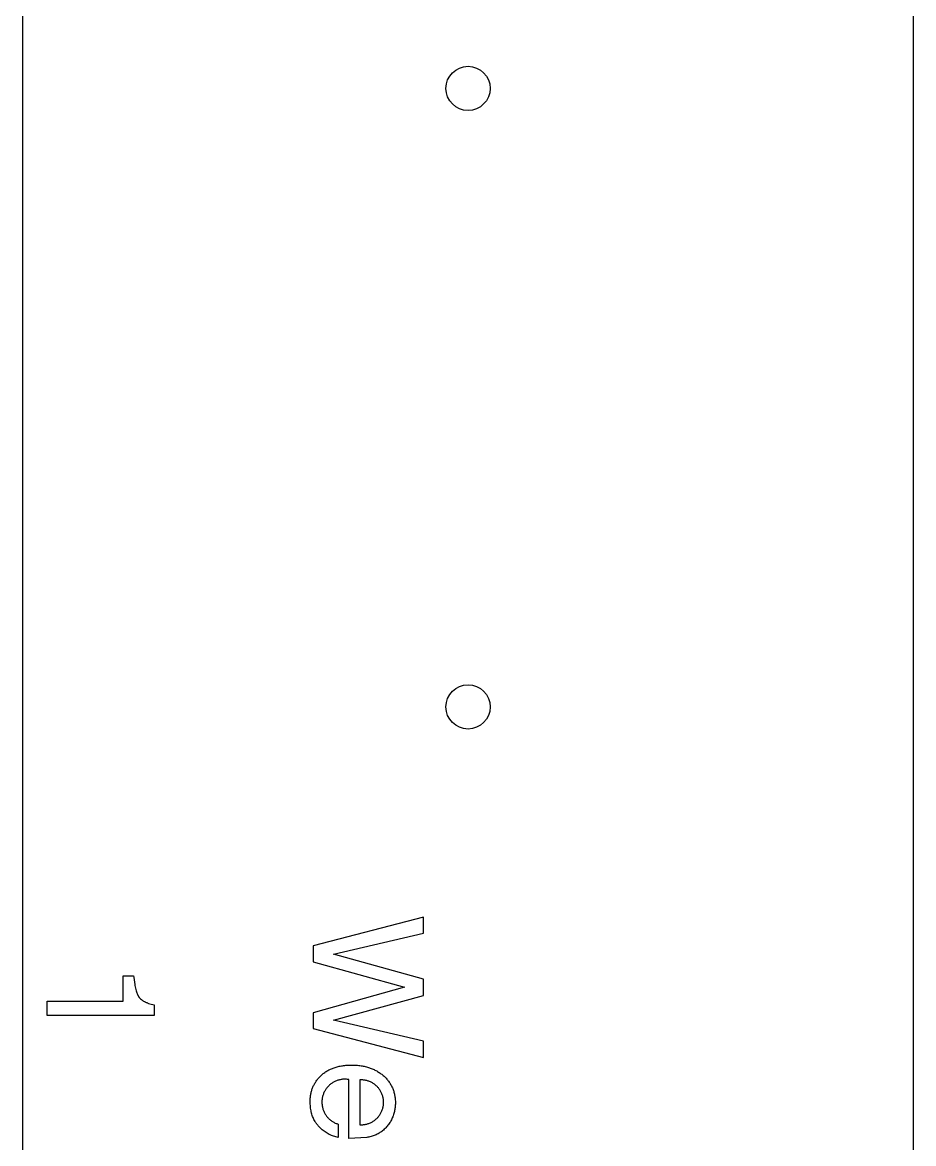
# Model space of a CAD drawing. Extents: x -4 to 37, y -4 to 403.
# Drawn here: x -3.5 to 36.8, y 45.7 to 96.5 of the extents above; entities that cross this region are included whole.
import ezdxf

# ---------------------------------------------------------------- set-up
doc = ezdxf.new("R2010")
doc.units = 0
for name, color, linetype in [('BORDER', 7, 'CONTINUOUS'), ('SCREWS-PIR', 3, 'CONTINUOUS'), ('TEXT_LAYER$TXT_01', 4, 'CONTINUOUS'), ('TEXT_LOGO', 4, 'CONTINUOUS')]:
    doc.layers.add(name, color=color, linetype=linetype)

msp = doc.modelspace()

# ---------------------------------------------------------------- linework, layer by layer
at = {"layer": 'BORDER'}
for p, q in [((-3.5, 403.46), (-3.5, -3.5)), ((36.83, -3.5), (36.83, 403.46))]:
    msp.add_line(p, q, dxfattribs=at)
at = {"layer": 'SCREWS-PIR'}
for centre in [(16.666, 93.49), (16.666, 65.49)]:
    msp.add_circle(centre, 1, dxfattribs=at)
at = {"layer": 'TEXT_LAYER$TXT_01'}
for p, q in [((1.064, 53.317), (1.534, 53.317)), ((1.064, 52.17), (1.064, 53.317)), ((1.534, 53.317), (1.551, 53.157)), ((1.551, 53.157), (1.571, 53.01)), ((1.571, 53.01), (1.583, 52.941)), ((1.583, 52.941), (1.594, 52.876)), ((1.594, 52.876), (1.607, 52.813)), ((1.607, 52.813), (1.62, 52.754)), ((1.62, 52.754), (1.634, 52.697)), ((1.634, 52.697), (1.648, 52.644)), ((1.648, 52.644), (1.664, 52.594)), ((1.664, 52.594), (1.679, 52.547)), ((1.679, 52.547), (1.688, 52.525)), ((1.688, 52.525), (1.696, 52.504)), ((1.696, 52.504), (1.705, 52.483)), ((1.705, 52.483), (1.713, 52.463)), ((1.713, 52.463), (1.722, 52.444)), ((1.722, 52.444), (1.731, 52.426)), ((1.731, 52.426), (1.74, 52.408)), ((1.74, 52.408), (1.75, 52.391)), ((1.75, 52.391), (1.755, 52.383)), ((1.755, 52.383), (1.76, 52.375)), ((1.76, 52.375), (1.765, 52.367)), ((1.765, 52.367), (1.77, 52.359)), ((1.77, 52.359), (1.776, 52.351)), ((1.776, 52.351), (1.782, 52.343)), ((1.782, 52.343), (1.788, 52.335)), ((1.788, 52.335), (1.794, 52.328)), ((1.794, 52.328), (1.801, 52.32)), ((1.801, 52.32), (1.807, 52.313)), ((1.807, 52.313), (1.814, 52.305)), ((1.814, 52.305), (1.821, 52.298)), ((1.821, 52.298), (1.828, 52.29)), ((1.828, 52.29), (1.836, 52.283)), ((1.836, 52.283), (1.851, 52.268)), ((-2.387, 51.516), (-2.387, 52.17)), ((-2.387, 52.17), (1.064, 52.17)), ((1.851, 52.268), (1.868, 52.254)), ((1.868, 52.254), (1.885, 52.24)), ((1.885, 52.24), (1.903, 52.227)), ((1.903, 52.227), (1.922, 52.213)), ((1.922, 52.213), (1.941, 52.2)), ((1.941, 52.2), (1.961, 52.187)), ((1.961, 52.187), (1.983, 52.175)), ((1.983, 52.175), (2.005, 52.162)), ((2.005, 52.162), (2.027, 52.15)), ((2.027, 52.15), (2.051, 52.138)), ((2.051, 52.138), (2.075, 52.127)), ((2.075, 52.127), (2.101, 52.115)), ((2.101, 52.115), (2.127, 52.104)), ((2.127, 52.104), (2.154, 52.094)), ((2.154, 52.094), (2.181, 52.083)), ((2.181, 52.083), (2.21, 52.073)), ((2.21, 52.073), (2.269, 52.053)), ((2.269, 52.053), (2.331, 52.034)), ((2.331, 52.034), (2.397, 52.017)), ((2.397, 52.017), (2.466, 52)), ((2.466, 52), (2.466, 51.516)), ((2.466, 51.516), (-2.387, 51.516))]:
    msp.add_line(p, q, dxfattribs=at)
at = {"layer": 'TEXT_LOGO'}
for p, q in [((14.652, 55.978), (9.652, 54.671)), ((14.652, 55.243), (14.652, 55.978)), ((10.584, 54.3), (14.652, 55.243)), ((9.652, 54.671), (9.652, 53.959)), ((9.652, 53.959), (13.797, 52.799)), ((14.652, 53.17), (10.584, 54.3)), ((13.797, 52.799), (9.652, 51.645)), ((14.652, 52.435), (14.652, 53.17)), ((10.584, 51.305), (14.652, 52.435)), ((9.652, 51.645), (9.652, 50.934)), ((14.652, 50.362), (10.584, 51.305)), ((9.652, 50.934), (14.652, 49.62)), ((14.652, 49.62), (14.652, 50.362)), ((10.838, 49.223), (10.886, 49.233)), ((10.886, 49.233), (10.934, 49.242)), ((10.934, 49.242), (10.983, 49.25)), ((10.983, 49.25), (11.033, 49.257)), ((11.033, 49.257), (11.084, 49.263)), ((11.084, 49.263), (11.136, 49.268)), ((11.136, 49.268), (11.188, 49.272)), ((11.188, 49.272), (11.241, 49.275)), ((11.241, 49.275), (11.295, 49.278)), ((11.295, 49.278), (11.405, 49.279)), ((11.405, 49.279), (11.513, 49.278)), ((11.513, 49.278), (11.566, 49.275)), ((11.566, 49.275), (11.619, 49.272)), ((11.619, 49.272), (11.671, 49.268)), ((11.671, 49.268), (11.722, 49.263)), ((11.722, 49.263), (11.773, 49.257)), ((11.773, 49.257), (11.823, 49.25)), ((11.823, 49.25), (11.872, 49.242)), ((11.872, 49.242), (11.921, 49.233)), ((11.921, 49.233), (11.969, 49.223)), ((9.929, 48.716), (9.958, 48.746)), ((9.958, 48.746), (9.987, 48.776)), ((9.987, 48.776), (10.018, 48.806)), ((10.018, 48.806), (10.049, 48.835)), ((10.049, 48.835), (10.081, 48.864)), ((10.081, 48.864), (10.114, 48.891)), ((10.114, 48.891), (10.148, 48.917)), ((10.148, 48.917), (10.182, 48.943)), ((10.182, 48.943), (10.217, 48.967)), ((10.217, 48.967), (10.253, 48.991)), ((10.253, 48.991), (10.29, 49.013)), ((10.29, 49.013), (10.327, 49.035)), ((10.327, 49.035), (10.366, 49.056)), ((10.366, 49.056), (10.405, 49.076)), ((10.405, 49.076), (10.445, 49.095)), ((10.445, 49.095), (10.485, 49.113)), ((10.485, 49.113), (10.527, 49.13)), ((10.527, 49.13), (10.569, 49.146)), ((10.569, 49.146), (10.612, 49.161)), ((10.612, 49.161), (10.656, 49.175)), ((10.656, 49.175), (10.7, 49.189)), ((10.7, 49.189), (10.745, 49.201)), ((10.745, 49.201), (10.791, 49.213)), ((10.791, 49.213), (10.838, 49.223)), ((11.969, 49.223), (12.017, 49.212)), ((12.017, 49.212), (12.064, 49.201)), ((12.064, 49.201), (12.11, 49.188)), ((12.11, 49.188), (12.155, 49.175)), ((12.155, 49.175), (12.2, 49.16)), ((12.2, 49.16), (12.244, 49.145)), ((12.244, 49.145), (12.288, 49.129)), ((12.288, 49.129), (12.331, 49.111)), ((12.331, 49.111), (12.373, 49.093)), ((12.373, 49.093), (12.415, 49.074)), ((12.415, 49.074), (12.456, 49.054)), ((12.456, 49.054), (12.496, 49.033)), ((12.496, 49.033), (12.536, 49.011)), ((12.536, 49.011), (12.575, 48.989)), ((12.575, 48.989), (12.614, 48.965)), ((12.614, 48.965), (12.651, 48.94)), ((12.651, 48.94), (12.689, 48.915)), ((12.689, 48.915), (12.725, 48.888)), ((12.725, 48.888), (12.761, 48.861)), ((12.761, 48.861), (12.796, 48.832)), ((12.796, 48.832), (12.831, 48.803)), ((12.831, 48.803), (12.864, 48.773)), ((12.864, 48.773), (12.897, 48.742)), ((12.897, 48.742), (12.929, 48.711)), ((9.617, 48.208), (9.631, 48.245)), ((9.631, 48.245), (9.646, 48.281)), ((9.646, 48.281), (9.662, 48.317)), ((9.662, 48.317), (9.679, 48.353)), ((9.679, 48.353), (9.697, 48.388)), ((9.697, 48.388), (9.716, 48.422)), ((9.716, 48.422), (9.736, 48.456)), ((9.736, 48.456), (9.756, 48.49)), ((9.756, 48.49), (9.778, 48.524)), ((9.778, 48.524), (9.801, 48.557)), ((9.801, 48.557), (9.825, 48.589)), ((9.825, 48.589), (9.849, 48.622)), ((9.849, 48.622), (9.875, 48.653)), ((9.875, 48.653), (9.901, 48.685)), ((9.901, 48.685), (9.929, 48.716)), ((10.256, 48.217), (10.235, 48.188)), ((10.278, 48.246), (10.256, 48.217)), ((10.301, 48.274), (10.278, 48.246)), ((10.325, 48.301), (10.301, 48.274)), ((10.35, 48.327), (10.325, 48.301)), ((10.376, 48.353), (10.35, 48.327)), ((10.403, 48.377), (10.376, 48.353)), ((10.43, 48.401), (10.403, 48.377)), ((10.458, 48.423), (10.43, 48.401)), ((10.487, 48.445), (10.458, 48.423)), ((10.517, 48.465), (10.487, 48.445)), ((10.548, 48.485), (10.517, 48.465)), ((10.579, 48.503), (10.548, 48.485)), ((10.611, 48.521), (10.579, 48.503)), ((10.643, 48.537), (10.611, 48.521)), ((10.676, 48.552), (10.643, 48.537)), ((10.709, 48.566), (10.676, 48.552)), ((10.743, 48.579), (10.709, 48.566)), ((10.778, 48.59), (10.743, 48.579)), ((10.812, 48.601), (10.778, 48.59)), ((10.847, 48.61), (10.812, 48.601)), ((10.883, 48.618), (10.847, 48.61)), ((10.918, 48.625), (10.883, 48.618)), ((10.954, 48.63), (10.918, 48.625)), ((10.99, 48.634), (10.954, 48.63)), ((11.026, 48.637), (10.99, 48.634)), ((11.062, 48.639), (11.026, 48.637)), ((11.099, 48.639), (11.062, 48.639)), ((11.135, 48.638), (11.099, 48.639)), ((11.171, 48.636), (11.135, 48.638)), ((11.207, 48.633), (11.171, 48.636)), ((11.243, 48.628), (11.207, 48.633)), ((11.279, 48.622), (11.243, 48.628)), ((11.279, 45.951), (11.279, 48.622)), ((11.801, 48.607), (11.765, 48.605)), ((11.765, 48.605), (11.765, 46.58)), ((11.836, 48.607), (11.801, 48.607)), ((11.871, 48.607), (11.836, 48.607)), ((11.906, 48.605), (11.871, 48.607)), ((11.941, 48.601), (11.906, 48.605)), ((11.976, 48.597), (11.941, 48.601)), ((12.011, 48.591), (11.976, 48.597)), ((12.046, 48.584), (12.011, 48.591)), ((12.08, 48.576), (12.046, 48.584)), ((12.114, 48.567), (12.08, 48.576)), ((12.148, 48.556), (12.114, 48.567)), ((12.181, 48.545), (12.148, 48.556)), ((12.214, 48.532), (12.181, 48.545)), ((12.246, 48.518), (12.214, 48.532)), ((12.278, 48.503), (12.246, 48.518)), ((12.31, 48.487), (12.278, 48.503)), ((12.341, 48.469), (12.31, 48.487)), ((12.371, 48.451), (12.341, 48.469)), ((12.4, 48.432), (12.371, 48.451)), ((12.429, 48.412), (12.4, 48.432)), ((12.457, 48.39), (12.429, 48.412)), ((12.484, 48.368), (12.457, 48.39)), ((12.511, 48.345), (12.484, 48.368)), ((12.537, 48.321), (12.511, 48.345)), ((12.562, 48.295), (12.537, 48.321)), ((12.586, 48.27), (12.562, 48.295)), ((12.609, 48.243), (12.586, 48.27)), ((12.631, 48.215), (12.609, 48.243)), ((12.652, 48.187), (12.631, 48.215)), ((12.929, 48.711), (12.959, 48.679)), ((12.959, 48.679), (12.989, 48.647)), ((12.989, 48.647), (13.017, 48.614)), ((13.017, 48.614), (13.044, 48.58)), ((13.044, 48.58), (13.07, 48.546)), ((13.07, 48.546), (13.096, 48.512)), ((13.096, 48.512), (13.12, 48.476)), ((13.12, 48.476), (13.143, 48.441)), ((13.143, 48.441), (13.165, 48.404)), ((13.165, 48.404), (13.185, 48.367)), ((13.185, 48.367), (13.205, 48.33)), ((13.205, 48.33), (13.224, 48.292)), ((13.224, 48.292), (13.242, 48.253)), ((13.242, 48.253), (13.258, 48.214)), ((13.258, 48.214), (13.274, 48.174)), ((9.523, 47.695), (9.524, 47.737)), ((9.524, 47.737), (9.527, 47.778)), ((9.527, 47.778), (9.53, 47.819)), ((9.53, 47.819), (9.534, 47.86)), ((9.534, 47.86), (9.54, 47.9)), ((9.54, 47.9), (9.546, 47.94)), ((9.546, 47.94), (9.553, 47.98)), ((9.553, 47.98), (9.561, 48.019)), ((9.561, 48.019), (9.571, 48.058)), ((9.571, 48.058), (9.581, 48.096)), ((9.581, 48.096), (9.592, 48.134)), ((9.592, 48.134), (9.604, 48.171)), ((9.604, 48.171), (9.617, 48.208)), ((10.06, 47.717), (10.056, 47.681)), ((10.065, 47.753), (10.06, 47.717)), ((10.071, 47.789), (10.065, 47.753)), ((10.078, 47.824), (10.071, 47.789)), ((10.086, 47.86), (10.078, 47.824)), ((10.096, 47.894), (10.086, 47.86)), ((10.107, 47.929), (10.096, 47.894)), ((10.119, 47.963), (10.107, 47.929)), ((10.132, 47.997), (10.119, 47.963)), ((10.146, 48.03), (10.132, 47.997)), ((10.162, 48.063), (10.146, 48.03)), ((10.179, 48.095), (10.162, 48.063)), ((10.196, 48.126), (10.179, 48.095)), ((10.215, 48.157), (10.196, 48.126)), ((10.235, 48.188), (10.215, 48.157)), ((12.672, 48.158), (12.652, 48.187)), ((12.691, 48.129), (12.672, 48.158)), ((12.709, 48.098), (12.691, 48.129)), ((12.726, 48.067), (12.709, 48.098)), ((12.742, 48.036), (12.726, 48.067)), ((12.757, 48.004), (12.742, 48.036)), ((12.771, 47.972), (12.757, 48.004)), ((12.784, 47.939), (12.771, 47.972)), ((12.795, 47.905), (12.784, 47.939)), ((12.805, 47.871), (12.795, 47.905)), ((12.814, 47.837), (12.805, 47.871)), ((12.822, 47.803), (12.814, 47.837)), ((12.829, 47.768), (12.822, 47.803)), ((12.834, 47.734), (12.829, 47.768)), ((12.839, 47.698), (12.834, 47.734)), ((13.274, 48.174), (13.288, 48.134)), ((13.288, 48.134), (13.302, 48.093)), ((13.302, 48.093), (13.314, 48.051)), ((13.314, 48.051), (13.325, 48.009)), ((13.325, 48.009), (13.335, 47.967)), ((13.335, 47.967), (13.344, 47.923)), ((13.344, 47.923), (13.352, 47.88)), ((13.352, 47.88), (13.359, 47.835)), ((13.359, 47.835), (13.365, 47.79)), ((13.365, 47.79), (13.37, 47.745)), ((13.37, 47.745), (13.374, 47.699)), ((9.522, 47.652), (9.523, 47.695)), ((9.523, 47.584), (9.522, 47.652)), ((9.526, 47.516), (9.523, 47.584)), ((9.53, 47.451), (9.526, 47.516)), ((9.536, 47.388), (9.53, 47.451)), ((9.544, 47.326), (9.536, 47.388)), ((9.553, 47.266), (9.544, 47.326)), ((9.564, 47.208), (9.553, 47.266)), ((9.57, 47.18), (9.564, 47.208)), ((10.054, 47.645), (10.053, 47.609)), ((10.053, 47.609), (10.054, 47.573)), ((10.056, 47.681), (10.054, 47.645)), ((10.054, 47.573), (10.055, 47.536)), ((10.055, 47.536), (10.058, 47.5)), ((10.058, 47.5), (10.062, 47.464)), ((10.062, 47.464), (10.068, 47.429)), ((10.068, 47.429), (10.074, 47.393)), ((10.074, 47.393), (10.082, 47.358)), ((10.082, 47.358), (10.091, 47.323)), ((10.091, 47.323), (10.101, 47.288)), ((10.101, 47.288), (10.113, 47.253)), ((10.113, 47.253), (10.125, 47.22)), ((10.125, 47.22), (10.139, 47.186)), ((12.757, 47.182), (12.771, 47.214)), ((12.771, 47.214), (12.784, 47.247)), ((12.784, 47.247), (12.795, 47.28)), ((12.795, 47.28), (12.805, 47.314)), ((12.805, 47.314), (12.814, 47.348)), ((12.814, 47.348), (12.822, 47.383)), ((12.822, 47.383), (12.829, 47.417)), ((12.829, 47.417), (12.834, 47.452)), ((12.834, 47.452), (12.839, 47.487)), ((12.842, 47.663), (12.839, 47.698)), ((12.839, 47.487), (12.842, 47.522)), ((12.844, 47.628), (12.842, 47.663)), ((12.842, 47.522), (12.844, 47.558)), ((12.844, 47.593), (12.844, 47.628)), ((12.844, 47.558), (12.844, 47.593)), ((13.344, 47.222), (13.333, 47.175)), ((13.353, 47.269), (13.344, 47.222)), ((13.361, 47.317), (13.353, 47.269)), ((13.367, 47.365), (13.361, 47.317)), ((13.372, 47.412), (13.367, 47.365)), ((13.376, 47.46), (13.372, 47.412)), ((13.374, 47.699), (13.377, 47.652)), ((13.378, 47.509), (13.376, 47.46)), ((13.377, 47.652), (13.378, 47.605)), ((13.378, 47.605), (13.379, 47.557)), ((13.379, 47.557), (13.378, 47.509)), ((9.589, 47.101), (9.57, 47.18)), ((9.603, 47.051), (9.589, 47.101)), ((9.619, 47.002), (9.603, 47.051)), ((9.635, 46.954), (9.619, 47.002)), ((9.654, 46.908), (9.635, 46.954)), ((9.673, 46.862), (9.654, 46.908)), ((9.694, 46.817), (9.673, 46.862)), ((9.716, 46.773), (9.694, 46.817)), ((9.728, 46.752), (9.716, 46.773)), ((9.74, 46.731), (9.728, 46.752)), ((9.752, 46.71), (9.74, 46.731)), ((9.765, 46.689), (9.752, 46.71)), ((10.139, 47.186), (10.154, 47.153)), ((10.154, 47.153), (10.17, 47.121)), ((10.17, 47.121), (10.188, 47.089)), ((10.188, 47.089), (10.206, 47.058)), ((10.206, 47.058), (10.225, 47.027)), ((10.225, 47.027), (10.246, 46.997)), ((10.246, 46.997), (10.267, 46.968)), ((10.267, 46.968), (10.29, 46.94)), ((10.29, 46.94), (10.313, 46.912)), ((10.313, 46.912), (10.338, 46.885)), ((10.338, 46.885), (10.363, 46.86)), ((10.363, 46.86), (10.389, 46.835)), ((10.389, 46.835), (10.417, 46.811)), ((10.417, 46.811), (10.444, 46.788)), ((10.444, 46.788), (10.473, 46.765)), ((10.473, 46.765), (10.503, 46.744)), ((10.503, 46.744), (10.533, 46.724)), ((10.533, 46.724), (10.564, 46.705)), ((10.564, 46.705), (10.595, 46.687)), ((12.278, 46.683), (12.31, 46.699)), ((12.31, 46.699), (12.341, 46.716)), ((12.341, 46.716), (12.371, 46.735)), ((12.371, 46.735), (12.4, 46.754)), ((12.4, 46.754), (12.429, 46.774)), ((12.429, 46.774), (12.457, 46.796)), ((12.457, 46.796), (12.484, 46.818)), ((12.484, 46.818), (12.511, 46.841)), ((12.511, 46.841), (12.537, 46.865)), ((12.537, 46.865), (12.562, 46.89)), ((12.562, 46.89), (12.586, 46.916)), ((12.586, 46.916), (12.609, 46.943)), ((12.609, 46.943), (12.631, 46.97)), ((12.631, 46.97), (12.652, 46.998)), ((12.652, 46.998), (12.672, 47.027)), ((12.672, 47.027), (12.691, 47.057)), ((12.691, 47.057), (12.709, 47.087)), ((12.709, 47.087), (12.726, 47.118)), ((12.726, 47.118), (12.742, 47.15)), ((12.742, 47.15), (12.757, 47.182)), ((13.151, 46.717), (13.126, 46.675)), ((13.175, 46.761), (13.151, 46.717)), ((13.197, 46.805), (13.175, 46.761)), ((13.219, 46.851), (13.197, 46.805)), ((13.239, 46.896), (13.219, 46.851)), ((13.258, 46.942), (13.239, 46.896)), ((13.276, 46.988), (13.258, 46.942)), ((13.293, 47.035), (13.276, 46.988)), ((13.308, 47.081), (13.293, 47.035)), ((13.321, 47.128), (13.308, 47.081)), ((13.333, 47.175), (13.321, 47.128)), ((9.778, 46.669), (9.765, 46.689)), ((9.791, 46.649), (9.778, 46.669)), ((9.805, 46.629), (9.791, 46.649)), ((9.819, 46.609), (9.805, 46.629)), ((9.834, 46.59), (9.819, 46.609)), ((9.848, 46.57), (9.834, 46.59)), ((9.864, 46.552), (9.848, 46.57)), ((9.879, 46.533), (9.864, 46.552)), ((9.895, 46.515), (9.879, 46.533)), ((9.911, 46.497), (9.895, 46.515)), ((9.928, 46.479), (9.911, 46.497)), ((9.944, 46.461), (9.928, 46.479)), ((9.983, 46.423), (9.944, 46.461)), ((10.023, 46.386), (9.983, 46.423)), ((10.064, 46.35), (10.023, 46.386)), ((10.107, 46.316), (10.064, 46.35)), ((10.15, 46.283), (10.107, 46.316)), ((10.195, 46.252), (10.15, 46.283)), ((10.241, 46.222), (10.195, 46.252)), ((10.287, 46.193), (10.241, 46.222)), ((10.335, 46.167), (10.287, 46.193)), ((10.595, 46.687), (10.627, 46.671)), ((10.627, 46.671), (10.66, 46.655)), ((10.66, 46.655), (10.693, 46.641)), ((10.693, 46.641), (10.727, 46.627)), ((10.727, 46.627), (10.761, 46.615)), ((10.761, 46.615), (10.795, 46.604)), ((10.795, 46.604), (10.795, 46.002)), ((11.765, 46.58), (11.801, 46.579)), ((11.801, 46.579), (11.836, 46.578)), ((11.836, 46.578), (11.871, 46.579)), ((11.871, 46.579), (11.906, 46.581)), ((11.906, 46.581), (11.941, 46.584)), ((11.941, 46.584), (11.976, 46.589)), ((11.976, 46.589), (12.011, 46.595)), ((12.011, 46.595), (12.046, 46.602)), ((12.046, 46.602), (12.08, 46.61)), ((12.08, 46.61), (12.114, 46.619)), ((12.114, 46.619), (12.148, 46.629)), ((12.148, 46.629), (12.181, 46.641)), ((12.181, 46.641), (12.214, 46.654)), ((12.214, 46.654), (12.246, 46.668)), ((12.246, 46.668), (12.278, 46.683)), ((12.639, 46.194), (12.596, 46.17)), ((12.681, 46.22), (12.639, 46.194)), ((12.722, 46.248), (12.681, 46.22)), ((12.762, 46.276), (12.722, 46.248)), ((12.801, 46.307), (12.762, 46.276)), ((12.839, 46.338), (12.801, 46.307)), ((12.876, 46.371), (12.839, 46.338)), ((12.912, 46.405), (12.876, 46.371)), ((12.946, 46.44), (12.912, 46.405)), ((12.979, 46.477), (12.946, 46.44)), ((13.011, 46.514), (12.979, 46.477)), ((13.042, 46.553), (13.011, 46.514)), ((13.071, 46.593), (13.042, 46.553)), ((13.099, 46.633), (13.071, 46.593)), ((13.126, 46.675), (13.099, 46.633)), ((10.383, 46.142), (10.335, 46.167)), ((10.433, 46.118), (10.383, 46.142)), ((10.483, 46.096), (10.433, 46.118)), ((10.533, 46.076), (10.483, 46.096)), ((10.585, 46.058), (10.533, 46.076)), ((10.637, 46.041), (10.585, 46.058)), ((10.689, 46.026), (10.637, 46.041)), ((10.742, 46.013), (10.689, 46.026)), ((10.795, 46.002), (10.742, 46.013)), ((12.082, 46.005), (11.279, 45.951)), ((12.131, 46.012), (12.082, 46.005)), ((12.179, 46.02), (12.131, 46.012)), ((12.228, 46.03), (12.179, 46.02)), ((12.276, 46.042), (12.228, 46.03)), ((12.323, 46.056), (12.276, 46.042)), ((12.37, 46.071), (12.323, 46.056)), ((12.417, 46.087), (12.37, 46.071)), ((12.462, 46.106), (12.417, 46.087)), ((12.508, 46.126), (12.462, 46.106)), ((12.552, 46.147), (12.508, 46.126)), ((12.596, 46.17), (12.552, 46.147))]:
    msp.add_line(p, q, dxfattribs=at)

doc.saveas('drawing.dxf')
